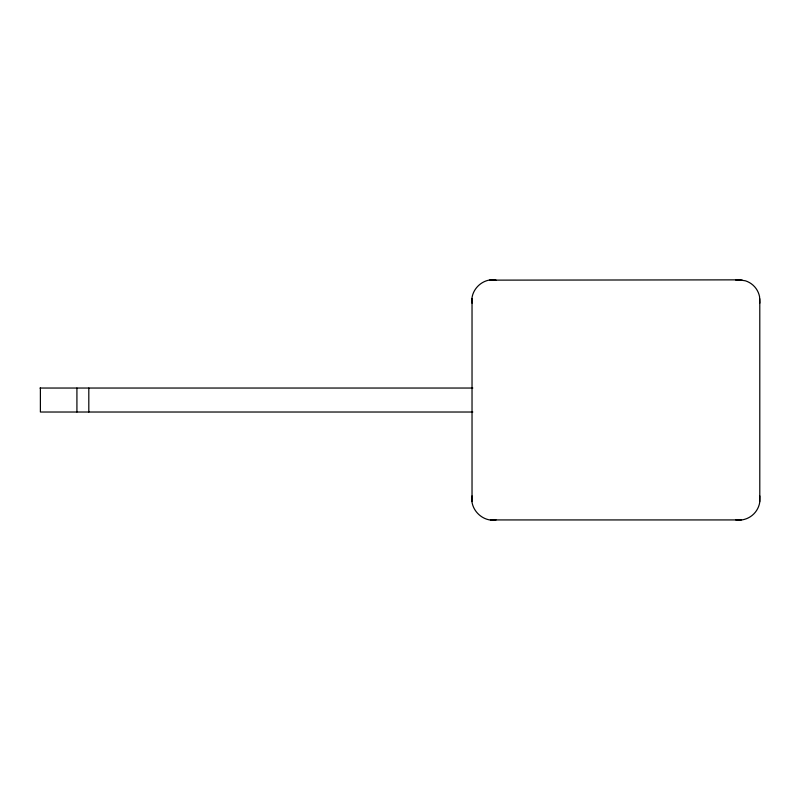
<?xml version="1.0" encoding="UTF-8"?>
<svg xmlns="http://www.w3.org/2000/svg" width="800" height="800" viewBox="0 0 800 800"><rect width="100%" height="100%" fill="white"/><g stroke="black" fill="none" stroke-linecap="round" stroke-linejoin="round"><path stroke-width="1.2" d="M759.79 303.13L759.57 296.74A20.78 20.78 0 0 0 745.33 280.79L739 279.86L496.01 280.13C482.86 277.59 470.05 289.96 472.03 303.13M472.03 495.95C469.73 509.38 482.58 522.23 496.01 519.93M489.62 280.08L496.01 280.13M735.81 280.13L742.2 280.08M40 388.04L472.82 388.04M472.82 412.02L40.39 412.02L40.39 388.04M490.4 519.93L741.42 519.93M735.81 519.93L742.33 519.85A21.2 21.2 0 0 0 759.71 502.47L759.79 495.95M759.79 298.69L759.79 501.56M472.03 298.69L472.03 501.56M88.81 388.04L88.81 412.02M76.92 388.04L76.92 412.02"/></g></svg>
